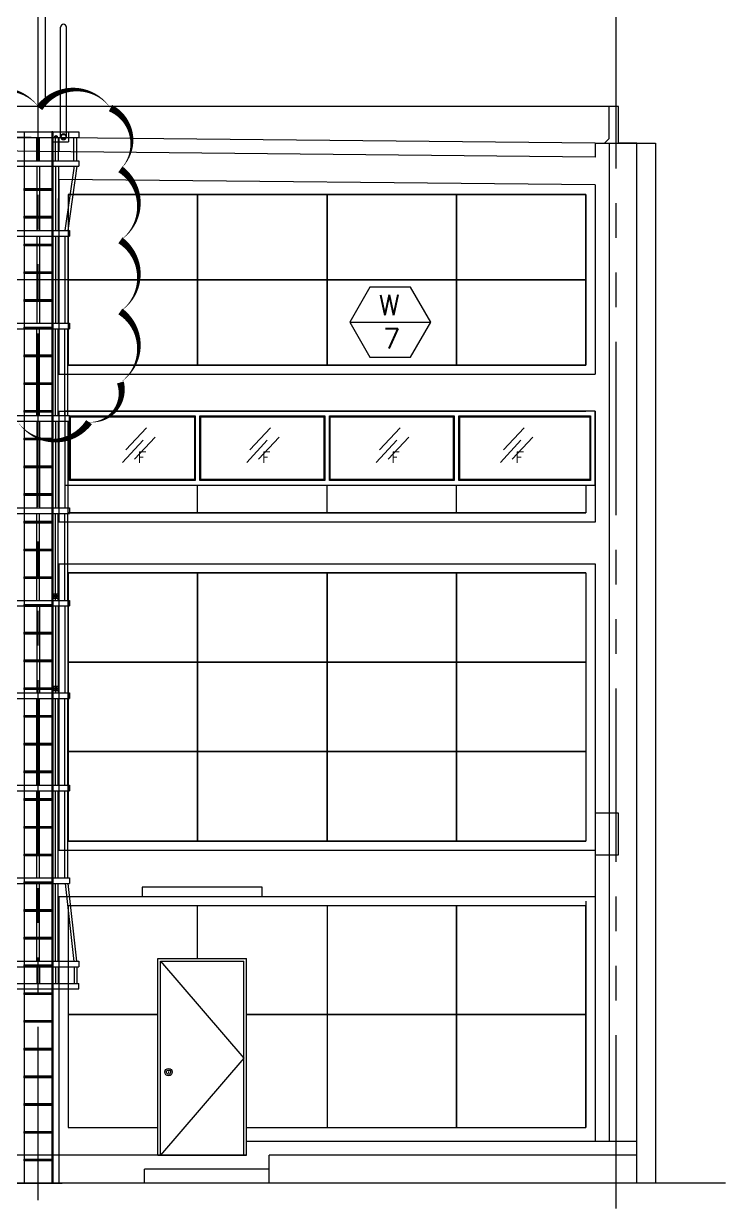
# Model space of a CAD drawing. Header units: inches. Extents: x 10298 to 58665, y -34908 to 21181.
# Drawn here: x 51027 to 58615, y -34908 to -22091 of the extents above; entities that cross this region are included whole.
import ezdxf
from ezdxf import colors
from ezdxf.entities.mleader import LeaderData, LeaderLine
from ezdxf.math import Vec2, Vec3

# ---------------------------------------------------------------- set-up
doc = ezdxf.new("R2010")
doc.units = ezdxf.units.IN
doc.header["$MEASUREMENT"] = 0
doc.linetypes.add('HIDDEN2', pattern=[0.1875, 0.125, -0.0625])
doc.linetypes.add('PHANTOM', pattern=[2.5, 1.25, -0.25, 0.25, -0.25, 0.25, -0.25])
for name, color, linetype in [('M-DIM', 8, 'Continuous'), ('M-HVAC-DUCT-NEW', 5, 'Continuous'), ('M-HVAC-PIPE-NEW', 6, 'HIDDEN2'), ('M-X-BKGD', 8, 'Continuous')]:
    doc.layers.add(name, color=color, linetype=linetype)
doc.styles.add('RomanS', font='romans.shx', dxfattribs={"width": 0.8})
doc.styles.add('SIMPLEX', font='simplex.shx')

# ---------------------------------------------------------------- blocks, each defined once
blk = doc.blocks.new('GRTID 3')
at = {"layer": 'M-DIM', "linetype": 'PHANTOM', "ltscale": 1500}
for p, q in [((73459, -24412), (73459, -6018)), ((79709, -24502), (79709, -6018))]:
    blk.add_line(p, q, dxfattribs=at)

msp = doc.modelspace()

# ---------------------------------------------------------------- linework, layer by layer
at = {"layer": 'M-HVAC-DUCT-NEW', "color": 2}
msp.add_lwpolyline([(50965, -26402, 0, 76.9, 0.520567), (51734, -26402, 0, 76.9, 0.520567), (52073, -25973, 0, 76.9, 0.520567), (52073, -25204, 0, 76.9, 0.520567), (52073, -24435, 0, 76.9, 0.520567), (52073, -23666, 0, 76.9, 0.520567), (51966, -23004, 0, 76.9, 0.520567), (51197, -23004, 0, 76.9, 0.520567), (50428, -23004, 0, 76.9, 0.520567)], format="xyseb", dxfattribs=at)
at = {"layer": 'M-X-BKGD'}
for p, q in [((51258, -21758), (51258, -22988)), ((51426, -23315), (51426, -22129)), ((51489, -23315), (51489, -22129)), ((57458, -22988), (44907, -22988)), ((51426, -22988), (50939, -22988)), ((57358, -23334), (57358, -22988)), ((57458, -23384), (57458, -22988)), ((57208, -23384), (45157, -23261)), ((50742, -23260), (51623, -23260)), ((50742, -23321), (51623, -23321)), ((51022, -23260), (51032, -23260)), ((51032, -23260), (51032, -23573)), ((51032, -23260), (51032, -24652)), ((51168, -23573), (51168, -23321)), ((51199, -23573), (51199, -23321)), ((51332, -23260), (51332, -23573)), ((51332, -23260), (51332, -24652)), ((51332, -23260), (51342, -23260)), ((51342, -23260), (51332, -23260)), ((51342, -23260), (51332, -23260)), ((51342, -23260), (51342, -23573)), ((51342, -23260), (51402, -23260)), ((51365, -23308), (51377, -23300)), ((51365, -23322), (51365, -23308)), ((51377, -23330), (51365, -23322)), ((51371, -23311), (51384, -23319)), ((51372, -23573), (51372, -23321)), ((51377, -23300), (51390, -23308)), ((51390, -23322), (51377, -23330)), ((51390, -23308), (51390, -23322)), ((51402, -23260), (51426, -23260)), ((51403, -23573), (51403, -23321)), ((51407, -23320), (51407, -23475)), ((51408, -23320), (51408, -23475)), ((51489, -23260), (51512, -23260)), ((51512, -23260), (51512, -23370)), ((51571, -23573), (51571, -23321)), ((51602, -23573), (51602, -23321)), ((51623, -23260), (51623, -23321)), ((51183, -23472), (45156, -23411)), ((51342, -23370), (51342, -24652)), ((51342, -23370), (51512, -23370)), ((57208, -23384), (57208, -23534)), ((57208, -23384), (57658, -23384)), ((57208, -23384), (57658, -23384)), ((57358, -23334), (57308, -23384)), ((57358, -23384), (57358, -34184)), ((57658, -23384), (57458, -23384)), ((57658, -34634), (57658, -23384)), ((57658, -23384), (57858, -23384)), ((57858, -23384), (57858, -34634)), ((50742, -23573), (51623, -23573)), ((57208, -23534), (51183, -23472)), ((51623, -23573), (51623, -23633)), ((50742, -23633), (51623, -23633)), ((51168, -23633), (51170, -24330)), ((51199, -23633), (51200, -24330)), ((51372, -23633), (51371, -24330)), ((51403, -23633), (51401, -24330)), ((51572, -23630), (51473, -24327)), ((51602, -23633), (51503, -24330)), ((51407, -23775), (51407, -25884)), ((51408, -23775), (51408, -25884)), ((57208, -23834), (51408, -23775)), ((57208, -23834), (57208, -25884)), ((51032, -23875), (51332, -23875)), ((51032, -23895), (51032, -23875)), ((51032, -23878), (51332, -23878)), ((51032, -23881), (51332, -23881)), ((51032, -23885), (51332, -23885)), ((51332, -23895), (51032, -23895)), ((51332, -23875), (51332, -23895)), ((51507, -23938), (51507, -25784)), ((51508, -23938), (51508, -25784)), ((51508, -23938), (57108, -23938)), ((52908, -23938), (51508, -23938)), ((51508, -23938), (51508, -24861)), ((52908, -23938), (51508, -23938)), ((51508, -23938), (51508, -25784)), ((52908, -23938), (52908, -25784)), ((52908, -24861), (52908, -23938)), ((54308, -23938), (52908, -23938)), ((52908, -23938), (52908, -24861)), ((52908, -25784), (52908, -23938)), ((54308, -23938), (52908, -23938)), ((52908, -23938), (52908, -25784)), ((54308, -23938), (54308, -25784)), ((54308, -24861), (54308, -23938)), ((55708, -23938), (54308, -23938)), ((54308, -23938), (54308, -24861)), ((54308, -25784), (54308, -23938)), ((55708, -23938), (54308, -23938)), ((54308, -23938), (54308, -25784)), ((55708, -23938), (55708, -25784)), ((55708, -24861), (55708, -23938)), ((57108, -23938), (55708, -23938)), ((55708, -23938), (55708, -24861)), ((55708, -25784), (55708, -23938)), ((57108, -23938), (55708, -23938)), ((55708, -23938), (55708, -25784)), ((57108, -23938), (57108, -25784)), ((57108, -24861), (57108, -23938)), ((57108, -25784), (57108, -23938)), ((51032, -24175), (51332, -24175)), ((51032, -24195), (51032, -24175)), ((51032, -24178), (51332, -24178)), ((51032, -24181), (51332, -24181)), ((51032, -24185), (51332, -24185)), ((51332, -24195), (51032, -24195)), ((51332, -24175), (51332, -24195)), ((50833, -24330), (51524, -24330)), ((51524, -24330), (51524, -24390)), ((50833, -24390), (51524, -24390)), ((51032, -24475), (51332, -24475)), ((51032, -24495), (51032, -24475)), ((51032, -24478), (51332, -24478)), ((51170, -24390), (51170, -25330)), ((51200, -24390), (51200, -25330)), ((51332, -24475), (51332, -24495)), ((51371, -24390), (51371, -25330)), ((51401, -24390), (51401, -25330)), ((51472, -24390), (51472, -25330)), ((51503, -24390), (51503, -25330)), ((51032, -24481), (51332, -24481)), ((51032, -24485), (51332, -24485)), ((51332, -24495), (51032, -24495)), ((51032, -24590), (51032, -25683)), ((51332, -24590), (51332, -25683)), ((51342, -24590), (51342, -25683)), ((57108, -24861), (45257, -24861)), ((51032, -24775), (51332, -24775)), ((51032, -24795), (51032, -24775)), ((51032, -24778), (51332, -24778)), ((51032, -24781), (51332, -24781)), ((51032, -24785), (51332, -24785)), ((51332, -24795), (51032, -24795)), ((51332, -24775), (51332, -24795)), ((52908, -24861), (51508, -24861)), ((51508, -24861), (51508, -25784)), ((51508, -24861), (52908, -24861)), ((52908, -25784), (52908, -24861)), ((52908, -24861), (54308, -24861)), ((54308, -24861), (52908, -24861)), ((52908, -24861), (52908, -25784)), ((54308, -25784), (54308, -24861)), ((55708, -24861), (54308, -24861)), ((54308, -24861), (54308, -25784)), ((54308, -24861), (55708, -24861)), ((55708, -25784), (55708, -24861)), ((55708, -24861), (57108, -24861)), ((57108, -24861), (55708, -24861)), ((55708, -24861), (55708, -25784)), ((57108, -25784), (57108, -24861)), ((54772, -24941), (54553, -25320)), ((55210, -24941), (54772, -24941)), ((55429, -25320), (55210, -24941)), ((51032, -25075), (51332, -25075)), ((51032, -25095), (51032, -25075)), ((51032, -25078), (51332, -25078)), ((51032, -25081), (51332, -25081)), ((51032, -25085), (51332, -25085)), ((51332, -25095), (51032, -25095)), ((51332, -25075), (51332, -25095)), ((50833, -25330), (51524, -25330)), ((51032, -25375), (51332, -25375)), ((51032, -25395), (51032, -25375)), ((51332, -25375), (51332, -25395)), ((51524, -25330), (51524, -25391)), ((54553, -25320), (55429, -25320)), ((54553, -25320), (54772, -25700)), ((55210, -25700), (55429, -25320)), ((50833, -25391), (51524, -25391)), ((51032, -25378), (51332, -25378)), ((51032, -25381), (51332, -25381)), ((51032, -25385), (51332, -25385)), ((51332, -25395), (51032, -25395)), ((51170, -26330), (51170, -25391)), ((51200, -26330), (51200, -25391)), ((51371, -26330), (51371, -25391)), ((51401, -26330), (51401, -25391)), ((51472, -26330), (51472, -25391)), ((51503, -26330), (51503, -25391)), ((51032, -25591), (51032, -26575)), ((51332, -25591), (51332, -26575)), ((51342, -25591), (51342, -26654)), ((51032, -25675), (51332, -25675)), ((51032, -25695), (51032, -25675)), ((51032, -25678), (51332, -25678)), ((51032, -25681), (51332, -25681)), ((51032, -25685), (51332, -25685)), ((51332, -25695), (51032, -25695)), ((51332, -25675), (51332, -25695)), ((54772, -25700), (55210, -25700)), ((51408, -25884), (57208, -25884)), ((57108, -25784), (51508, -25784)), ((51508, -25784), (52908, -25784)), ((51508, -25784), (52908, -25784)), ((52908, -25784), (54308, -25784)), ((52908, -25784), (54308, -25784)), ((54308, -25784), (55708, -25784)), ((54308, -25784), (55708, -25784)), ((55708, -25784), (57108, -25784)), ((55708, -25784), (57108, -25784)), ((51032, -25975), (51332, -25975)), ((51032, -25995), (51032, -25975)), ((51032, -25978), (51332, -25978)), ((51032, -25981), (51332, -25981)), ((51032, -25985), (51332, -25985)), ((51332, -25995), (51032, -25995)), ((51332, -25975), (51332, -25995)), ((50833, -26330), (51524, -26330)), ((50833, -26391), (51524, -26391)), ((50833, -26391), (51524, -26391)), ((51032, -26275), (51332, -26275)), ((51032, -26295), (51032, -26275)), ((51032, -26278), (51332, -26278)), ((51032, -26281), (51332, -26281)), ((51032, -26285), (51332, -26285)), ((51332, -26295), (51032, -26295)), ((51170, -26391), (51170, -27330)), ((51200, -26391), (51200, -27330)), ((51332, -26275), (51332, -26295)), ((51371, -26391), (51371, -27330)), ((51401, -26391), (51401, -27330)), ((51407, -26284), (51407, -27484)), ((51407, -26284), (51472, -26284)), ((51408, -26284), (51408, -27484)), ((51408, -26284), (51472, -26284)), ((51472, -26284), (57108, -26284)), ((57208, -26284), (51472, -26284)), ((51472, -26284), (51472, -27084)), ((51472, -26391), (51472, -27330)), ((51503, -26391), (51503, -27330)), ((51522, -26334), (52883, -26334)), ((51522, -27034), (51522, -26334)), ((51524, -26330), (51524, -26391)), ((51532, -26344), (52873, -26344)), ((51532, -27024), (51532, -26344)), ((52873, -26344), (52873, -27024)), ((52883, -26334), (52883, -27034)), ((52933, -26334), (54283, -26334)), ((52933, -27034), (52933, -26334)), ((52943, -26344), (54273, -26344)), ((52943, -27024), (52943, -26344)), ((54273, -26344), (54273, -27024)), ((54283, -26334), (54283, -27034)), ((54333, -26334), (55683, -26334)), ((54333, -27034), (54333, -26334)), ((54343, -26344), (55673, -26344)), ((54343, -27024), (54343, -26344)), ((55673, -26344), (55673, -27024)), ((55683, -26334), (55683, -27034)), ((55733, -26334), (57158, -26334)), ((55733, -27034), (55733, -26334)), ((55743, -26344), (57148, -26344)), ((55743, -27024), (55743, -26344)), ((57148, -26344), (57148, -27024)), ((57158, -26334), (57158, -27034)), ((57208, -26284), (57208, -27484)), ((57208, -27084), (57208, -26284)), ((52355, -26462), (52132, -26702)), ((53697, -26462), (53474, -26702)), ((55097, -26462), (54874, -26702)), ((56440, -26462), (56217, -26702)), ((51032, -26575), (51332, -26575)), ((51032, -26595), (51032, -26575)), ((51032, -26578), (51332, -26578)), ((51032, -26581), (51332, -26581)), ((51032, -26585), (51332, -26585)), ((51032, -26591), (51032, -27923)), ((51332, -26595), (51032, -26595)), ((51332, -26575), (51332, -26595)), ((51332, -26591), (51332, -27923)), ((51342, -26591), (51342, -27923)), ((52320, -26598), (52097, -26838)), ((52449, -26563), (52226, -26803)), ((53662, -26598), (53439, -26838)), ((53791, -26563), (53568, -26803)), ((55062, -26598), (54839, -26838)), ((55191, -26563), (54968, -26803)), ((56405, -26598), (56182, -26838)), ((56534, -26563), (56311, -26803)), ((51032, -26875), (51332, -26875)), ((51032, -26895), (51032, -26875)), ((51032, -26878), (51332, -26878)), ((51032, -26881), (51332, -26881)), ((51032, -26885), (51332, -26885)), ((51332, -26895), (51032, -26895)), ((51332, -26875), (51332, -26895)), ((52883, -27034), (51522, -27034)), ((52873, -27024), (51532, -27024)), ((54283, -27034), (52933, -27034)), ((54273, -27024), (52943, -27024)), ((55683, -27034), (54333, -27034)), ((55673, -27024), (54343, -27024)), ((57158, -27034), (55733, -27034)), ((57148, -27024), (55743, -27024)), ((51472, -27084), (57208, -27084)), ((51507, -27384), (51507, -27084)), ((52908, -27384), (52908, -27084)), ((52908, -27384), (52908, -27084)), ((54308, -27384), (54308, -27084)), ((54308, -27384), (54308, -27084)), ((55708, -27384), (55708, -27084)), ((55708, -27384), (55708, -27084)), ((57108, -27084), (57108, -27384)), ((51032, -27175), (51332, -27175)), ((51032, -27195), (51032, -27175)), ((51032, -27178), (51332, -27178)), ((51032, -27181), (51332, -27181)), ((51032, -27185), (51332, -27185)), ((51332, -27195), (51032, -27195)), ((51332, -27175), (51332, -27195)), ((50833, -27330), (51524, -27330)), ((50833, -27391), (51524, -27391)), ((51170, -28331), (51170, -27391)), ((51200, -28331), (51200, -27391)), ((51371, -28331), (51371, -27391)), ((51401, -28331), (51401, -27391)), ((51472, -28331), (51472, -27391)), ((51503, -28331), (51503, -27391)), ((51507, -27384), (57108, -27384)), ((57108, -27384), (51507, -27384)), ((51524, -27330), (51524, -27391)), ((51032, -27475), (51332, -27475)), ((51032, -27495), (51032, -27475)), ((51032, -27478), (51332, -27478)), ((51032, -27481), (51332, -27481)), ((51032, -27485), (51332, -27485)), ((51332, -27495), (51032, -27495)), ((51332, -27475), (51332, -27495)), ((57208, -27484), (51408, -27484)), ((51032, -27775), (51332, -27775)), ((51032, -27795), (51032, -27775)), ((51032, -27778), (51332, -27778)), ((51032, -27781), (51332, -27781)), ((51032, -27785), (51332, -27785)), ((51032, -27795), (51032, -34634)), ((51332, -27795), (51032, -27795)), ((51332, -27775), (51332, -27795)), ((51332, -27795), (51332, -34634)), ((51342, -27860), (51342, -34634)), ((51407, -27934), (57208, -27934)), ((51407, -27934), (51407, -31034)), ((51407, -27934), (51407, -31034)), ((51408, -27934), (51408, -31034)), ((57208, -27934), (57208, -34184)), ((51507, -28034), (51507, -30934)), ((51507, -28034), (52908, -28034)), ((51507, -29000), (51507, -28034)), ((51507, -28034), (52908, -28034)), ((51507, -29967), (51507, -28034)), ((57108, -28034), (51508, -28034)), ((51508, -28034), (51508, -30934)), ((52908, -28034), (52908, -29000)), ((52908, -28034), (54308, -28034)), ((52908, -29000), (52908, -28034)), ((52908, -28034), (52908, -29967)), ((52908, -28034), (54308, -28034)), ((52908, -29967), (52908, -28034)), ((54308, -28034), (54308, -30934)), ((54308, -28034), (54308, -29000)), ((54308, -28034), (55708, -28034)), ((54308, -29000), (54308, -28034)), ((54308, -28034), (54308, -29967)), ((54308, -28034), (55708, -28034)), ((54308, -29967), (54308, -28034)), ((55708, -28034), (55708, -30934)), ((55708, -28034), (55708, -29000)), ((55708, -28034), (57108, -28034)), ((55708, -29000), (55708, -28034)), ((55708, -28034), (55708, -29967)), ((55708, -28034), (57108, -28034)), ((55708, -29967), (55708, -28034)), ((57108, -28034), (57108, -30934)), ((57108, -28034), (57108, -29000)), ((57108, -28034), (57108, -29967)), ((51032, -28075), (51332, -28075)), ((51032, -28095), (51032, -28075)), ((51032, -28078), (51332, -28078)), ((51032, -28081), (51332, -28081)), ((51032, -28085), (51332, -28085)), ((51332, -28095), (51032, -28095)), ((51332, -28075), (51332, -28095)), ((51342, -28260), (51402, -28260)), ((51402, -28310), (51342, -28310)), ((51352, -28310), (51352, -28260)), ((51365, -28278), (51377, -28270)), ((51365, -28292), (51365, -28278)), ((51377, -28300), (51365, -28292)), ((51371, -28281), (51384, -28289)), ((51377, -28270), (51390, -28278)), ((51390, -28292), (51377, -28300)), ((51390, -28278), (51390, -28292)), ((51402, -28260), (51402, -28310)), ((50833, -28331), (51524, -28331)), ((50833, -28391), (51524, -28391)), ((50833, -28391), (51524, -28391)), ((51032, -28375), (51332, -28375)), ((51032, -28395), (51032, -28375)), ((51032, -28378), (51332, -28378)), ((51032, -28381), (51332, -28381)), ((51032, -28385), (51332, -28385)), ((51332, -28395), (51032, -28395)), ((51170, -28391), (51170, -29331)), ((51200, -28391), (51200, -29331)), ((51332, -28375), (51332, -28395)), ((51371, -28391), (51371, -29331)), ((51401, -28391), (51401, -29331)), ((51472, -28391), (51472, -29331)), ((51503, -28391), (51503, -29331)), ((51524, -28331), (51524, -28391)), ((51032, -28675), (51332, -28675)), ((51032, -28695), (51032, -28675)), ((51032, -28678), (51332, -28678)), ((51032, -28681), (51332, -28681)), ((51032, -28685), (51332, -28685)), ((51332, -28695), (51032, -28695)), ((51332, -28675), (51332, -28695)), ((51032, -28975), (51332, -28975)), ((51032, -28995), (51032, -28975)), ((51032, -28978), (51332, -28978)), ((51032, -28981), (51332, -28981)), ((51032, -28985), (51332, -28985)), ((51332, -28995), (51032, -28995)), ((51332, -28975), (51332, -28995)), ((57108, -29000), (51507, -29000)), ((51507, -29000), (52908, -29000)), ((51507, -29967), (51507, -29000)), ((52908, -29000), (51507, -29000)), ((52908, -29000), (52908, -29967)), ((52908, -29000), (54308, -29000)), ((52908, -29967), (52908, -29000)), ((54308, -29000), (52908, -29000)), ((54308, -29000), (54308, -29967)), ((54308, -29000), (55708, -29000)), ((54308, -29967), (54308, -29000)), ((55708, -29000), (54308, -29000)), ((55708, -29000), (55708, -29967)), ((55708, -29000), (57108, -29000)), ((55708, -29967), (55708, -29000)), ((57108, -29000), (55708, -29000)), ((57108, -29000), (57108, -29967)), ((50833, -29331), (51524, -29331)), ((51032, -29275), (51332, -29275)), ((51032, -29295), (51032, -29275)), ((51032, -29278), (51332, -29278)), ((51032, -29281), (51332, -29281)), ((51032, -29285), (51332, -29285)), ((51332, -29295), (51032, -29295)), ((51332, -29275), (51332, -29295)), ((51342, -29260), (51402, -29260)), ((51402, -29310), (51342, -29310)), ((51352, -29310), (51352, -29260)), ((51365, -29278), (51377, -29270)), ((51365, -29292), (51365, -29278)), ((51377, -29300), (51365, -29292)), ((51371, -29281), (51384, -29289)), ((51377, -29270), (51390, -29278)), ((51390, -29292), (51377, -29300)), ((51390, -29278), (51390, -29292)), ((51402, -29260), (51402, -29310)), ((51524, -29331), (51524, -29392)), ((50833, -29392), (51524, -29392)), ((51170, -30331), (51170, -29392)), ((51200, -30331), (51200, -29392)), ((51371, -30331), (51371, -29392)), ((51401, -30331), (51401, -29392)), ((51472, -30331), (51472, -29392)), ((51503, -30331), (51503, -29392)), ((51032, -29575), (51332, -29575)), ((51032, -29595), (51032, -29575)), ((51032, -29578), (51332, -29578)), ((51032, -29581), (51332, -29581)), ((51032, -29585), (51332, -29585)), ((51332, -29595), (51032, -29595)), ((51332, -29575), (51332, -29595)), ((51032, -29875), (51332, -29875)), ((51032, -29895), (51032, -29875)), ((51032, -29878), (51332, -29878)), ((51032, -29881), (51332, -29881)), ((51032, -29885), (51332, -29885)), ((51332, -29895), (51032, -29895)), ((51332, -29875), (51332, -29895)), ((51507, -29967), (57108, -29967)), ((57108, -29967), (51507, -29967)), ((52908, -29967), (51507, -29967)), ((51507, -29967), (52908, -29967)), ((51507, -30934), (51507, -29967)), ((52908, -29967), (51507, -29967)), ((54308, -29967), (52908, -29967)), ((52908, -29967), (54308, -29967)), ((52908, -30934), (52908, -29967)), ((52908, -29967), (52908, -30934)), ((54308, -29967), (52908, -29967)), ((55708, -29967), (54308, -29967)), ((54308, -29967), (54308, -30934)), ((54308, -29967), (55708, -29967)), ((54308, -30934), (54308, -29967)), ((55708, -29967), (54308, -29967)), ((57108, -29967), (55708, -29967)), ((55708, -29967), (57108, -29967)), ((55708, -30934), (55708, -29967)), ((55708, -29967), (55708, -30934)), ((57108, -29967), (55708, -29967)), ((57108, -29967), (57108, -30934)), ((51032, -30175), (51332, -30175)), ((51032, -30195), (51032, -30175)), ((51032, -30178), (51332, -30178)), ((51032, -30181), (51332, -30181)), ((51032, -30185), (51332, -30185)), ((51332, -30195), (51032, -30195)), ((51332, -30175), (51332, -30195)), ((50833, -30331), (51524, -30331)), ((51524, -30331), (51524, -30392)), ((50833, -30392), (51524, -30392)), ((51032, -30475), (51332, -30475)), ((51032, -30495), (51032, -30475)), ((51032, -30478), (51332, -30478)), ((51032, -30481), (51332, -30481)), ((51032, -30485), (51332, -30485)), ((51332, -30495), (51032, -30495)), ((51170, -31331), (51170, -30392)), ((51200, -31331), (51200, -30392)), ((51332, -30475), (51332, -30495)), ((51371, -31331), (51371, -30392)), ((51401, -31331), (51401, -30392)), ((51472, -31331), (51472, -30392)), ((51503, -31331), (51503, -30392)), ((57458, -30634), (57208, -30634)), ((57208, -30634), (57208, -31084)), ((57458, -31084), (57458, -30634)), ((51032, -30775), (51332, -30775)), ((51032, -30795), (51032, -30775)), ((51032, -30778), (51332, -30778)), ((51032, -30781), (51332, -30781)), ((51032, -30785), (51332, -30785)), ((51332, -30795), (51032, -30795)), ((51332, -30775), (51332, -30795)), ((52908, -30934), (51507, -30934)), ((51508, -30934), (57108, -30934)), ((54308, -30934), (52908, -30934)), ((55708, -30934), (54308, -30934)), ((57108, -30934), (55708, -30934)), ((51032, -31075), (51332, -31075)), ((51032, -31095), (51032, -31075)), ((51032, -31078), (51332, -31078)), ((51032, -31081), (51332, -31081)), ((51032, -31085), (51332, -31085)), ((51332, -31095), (51032, -31095)), ((51332, -31075), (51332, -31095)), ((51407, -31034), (57208, -31034)), ((57208, -31084), (57458, -31084)), ((50833, -31331), (51524, -31331)), ((50833, -31392), (51524, -31392)), ((51032, -31375), (51332, -31375)), ((51032, -31395), (51032, -31375)), ((51032, -31378), (51332, -31378)), ((51032, -31381), (51332, -31381)), ((51032, -31385), (51332, -31385)), ((51332, -31395), (51032, -31395)), ((51170, -32234), (51170, -31392)), ((51200, -32234), (51200, -31392)), ((51332, -31375), (51332, -31395)), ((51371, -32234), (51371, -31392)), ((51401, -32234), (51401, -31392)), ((51573, -32237), (51479, -31392)), ((51603, -32234), (51510, -31392)), ((51524, -31331), (51524, -31392)), ((53608, -31434), (52308, -31434)), ((52308, -31434), (52308, -31534)), ((53608, -31534), (53608, -31434)), ((51407, -31534), (57208, -31534)), ((51407, -31534), (51407, -34634)), ((51407, -31534), (51407, -34634)), ((51408, -31534), (51408, -34634)), ((54308, -31634), (51508, -31634)), ((51508, -31634), (51508, -34034)), ((52308, -31534), (53608, -31534)), ((52908, -32204), (52908, -31634)), ((55708, -31634), (54308, -31634)), ((54308, -31634), (54308, -32809)), ((57108, -31634), (55708, -31634)), ((55708, -31634), (55708, -32809)), ((55708, -32809), (55708, -31634)), ((57108, -31584), (57108, -34034)), ((57108, -32809), (57108, -31634)), ((51032, -31675), (51332, -31675)), ((51032, -31695), (51032, -31675)), ((51032, -31678), (51332, -31678)), ((51032, -31681), (51332, -31681)), ((51032, -31685), (51332, -31685)), ((51332, -31695), (51032, -31695)), ((51332, -31675), (51332, -31695)), ((51032, -31975), (51332, -31975)), ((51032, -31995), (51032, -31975)), ((51032, -31978), (51332, -31978)), ((51032, -31981), (51332, -31981)), ((51032, -31985), (51332, -31985)), ((51332, -31995), (51032, -31995)), ((51332, -31975), (51332, -31995)), ((50743, -32234), (51624, -32234)), ((50743, -32295), (51624, -32295)), ((51032, -32275), (51332, -32275)), ((51032, -32295), (51032, -32275)), ((51032, -32278), (51332, -32278)), ((51032, -32281), (51332, -32281)), ((51032, -32285), (51332, -32285)), ((51332, -32295), (51032, -32295)), ((51170, -32295), (51170, -32474)), ((51200, -32295), (51200, -32474)), ((51332, -32275), (51332, -32295)), ((51371, -32295), (51371, -32474)), ((51401, -32295), (51401, -32474)), ((51572, -32295), (51572, -32474)), ((51603, -32295), (51603, -32474)), ((51624, -32234), (51624, -32295)), ((52478, -34334), (52478, -32204)), ((52478, -32204), (53438, -32204)), ((52508, -34334), (52508, -32234)), ((52508, -32234), (53408, -32234)), ((52508, -32234), (53408, -33284)), ((53408, -34334), (53408, -32234)), ((53438, -34334), (53438, -32204)), ((50743, -32474), (51624, -32474)), ((50743, -32534), (51624, -32534)), ((51624, -32534), (51624, -32474)), ((51032, -32575), (51332, -32575)), ((51032, -32595), (51032, -32575)), ((51032, -32578), (51332, -32578)), ((51032, -32581), (51332, -32581)), ((51032, -32585), (51332, -32585)), ((51332, -32595), (51032, -32595)), ((51332, -32575), (51332, -32595)), ((52478, -32809), (51508, -32809)), ((51508, -32809), (52478, -32809)), ((57108, -32809), (53438, -32809)), ((53438, -32809), (54308, -32809)), ((54308, -32809), (55708, -32809)), ((55708, -32809), (54308, -32809)), ((54308, -32809), (54308, -34034)), ((55708, -32809), (57108, -32809)), ((57108, -32809), (55708, -32809)), ((55708, -32809), (55708, -34034)), ((55708, -34034), (55708, -32809)), ((57108, -34034), (57108, -32809)), ((51032, -32875), (51332, -32875)), ((51032, -32895), (51032, -32875)), ((51032, -32878), (51332, -32878)), ((51032, -32881), (51332, -32881)), ((51032, -32885), (51332, -32885)), ((51332, -32895), (51032, -32895)), ((51332, -32875), (51332, -32895)), ((51032, -33175), (51332, -33175)), ((51032, -33195), (51032, -33175)), ((51032, -33178), (51332, -33178)), ((51032, -33181), (51332, -33181)), ((51032, -33185), (51332, -33185)), ((51332, -33175), (51332, -33195)), ((51332, -33195), (51032, -33195)), ((53408, -33284), (52508, -34334)), ((52595, -33427), (52595, -33441)), ((51032, -33475), (51332, -33475)), ((51032, -33495), (51032, -33475)), ((51032, -33478), (51332, -33478)), ((51032, -33481), (51332, -33481)), ((51032, -33485), (51332, -33485)), ((51332, -33495), (51032, -33495)), ((51332, -33475), (51332, -33495)), ((51032, -33775), (51332, -33775)), ((51032, -33795), (51032, -33775)), ((51032, -33778), (51332, -33778)), ((51032, -33781), (51332, -33781)), ((51032, -33785), (51332, -33785)), ((51332, -33795), (51032, -33795)), ((51332, -33775), (51332, -33795)), ((51032, -34075), (51332, -34075)), ((51032, -34095), (51032, -34075)), ((51032, -34078), (51332, -34078)), ((51032, -34081), (51332, -34081)), ((51032, -34085), (51332, -34085)), ((51332, -34075), (51332, -34095)), ((51508, -34034), (52478, -34034)), ((51508, -34034), (52478, -34034)), ((53438, -34034), (57108, -34034)), ((53438, -34034), (54308, -34034)), ((54308, -34034), (55708, -34034)), ((55708, -34034), (57108, -34034)), ((51332, -34095), (51032, -34095)), ((57658, -34184), (53433, -34184)), ((53433, -34184), (53433, -34334)), ((53433, -34334), (49433, -34334)), ((52478, -34334), (53438, -34334)), ((57658, -34334), (53683, -34334)), ((53683, -34484), (53683, -34334)), ((51032, -34375), (51332, -34375)), ((51032, -34395), (51032, -34375)), ((51032, -34378), (51332, -34378)), ((51032, -34381), (51332, -34381)), ((51032, -34385), (51332, -34385)), ((51332, -34395), (51032, -34395)), ((51332, -34375), (51332, -34395)), ((52333, -34634), (52333, -34484)), ((53683, -34484), (52333, -34484)), ((52333, -34634), (52333, -34484)), ((53683, -34484), (52333, -34484)), ((53683, -34634), (53683, -34484)), ((53683, -34634), (53683, -34484)), ((58615, -34634), (40036, -34634)), ((50922, -34634), (51442, -34634))]:
    msp.add_line(p, q, dxfattribs=at)
for centre, radius in [((51377, -23315), 8), ((51458, -23315), 25.5), ((51377, -28285), 8), ((51377, -29285), 8), ((52594, -33434), 40.3), ((52594, -33434), 22.7)]:
    msp.add_circle(centre, radius, dxfattribs=at)
for centre, start, end in [((51458, -22129), 0, 180), ((51458, -23315), 0, 180), ((51458, -23315), 180, 0)]:
    msp.add_arc(centre, 31.5, start, end, dxfattribs=at)

# ---------------------------------------------------------------- block references
msp.add_blockref('GRTID 3', (-22276, -10406), dxfattribs=at)

# ---------------------------------------------------------------- texts
at = {"layer": 'M-X-BKGD', "style": 'SIMPLEX'}
for s, height, p in [('W', 219, (54867, -25244)), ('7', 219, (54912, -25606)), ('F', 120, (52259, -26842)), ('F', 120, (53602, -26842)), ('F', 120, (55002, -26842)), ('F', 120, (56344, -26842))]:
    msp.add_text(s, height=height, dxfattribs=at).set_placement(p)

# ---------------------------------------------------------------- next in the draw order: leaders
at = {"layer": 'M-HVAC-PIPE-NEW'}
ml = msp.add_multileader_mtext('Standard', dxfattribs=at)
ml.set_content('RAIN PROOF LOUVERS', color=2, style='RomanS')
ml.set_leader_properties(color=2)
ml.build(insert=Vec2(0, 0))
ml.multileader.update_dxf_attribs({"dogleg_length": 16770, "arrow_head_size": 600})
ctx = ml.context
ctx.base_point, ctx.char_height, ctx.arrow_head_size, ctx.landing_gap_size, ctx.plane_origin = Vec3(47853, -20871), 600, 600, 1000, Vec3(50290, -12257)
notes = []
notes.append((ctx, [(0, (1, 1, 0), (45390, -20871), (1, 0), 2462, [(0, [(45390, -22490)], 0, [])])]))
ctx.mtext.insert, ctx.mtext.flow_direction = Vec3(48853, -20571), 5
ctx.mtext.has_bg_fill, ctx.mtext.bg_color, ctx.mtext.bg_scale_factor, ctx.mtext.bg_transparency, ctx.mtext.use_window_bg_color = 1, -1023410167, 1.5, 0, 1
for ctx, leaders in notes:
    for number, flags, end, landing, length, lines in leaders:
        leader = LeaderData()
        leader.index, (leader.has_last_leader_line, leader.has_dogleg_vector, leader.attachment_direction) = number, flags
        leader.last_leader_point, leader.dogleg_vector, leader.dogleg_length = Vec3(end), Vec3(landing), length
        for number, points, colour, breaks in lines:
            line = LeaderLine()
            line.index, line.vertices, line.color, line.breaks = number, Vec3.list(points), colors.encode_raw_color(colour), breaks
            leader.lines.append(line)
        ctx.leaders.append(leader)

doc.saveas('drawing.dxf')
